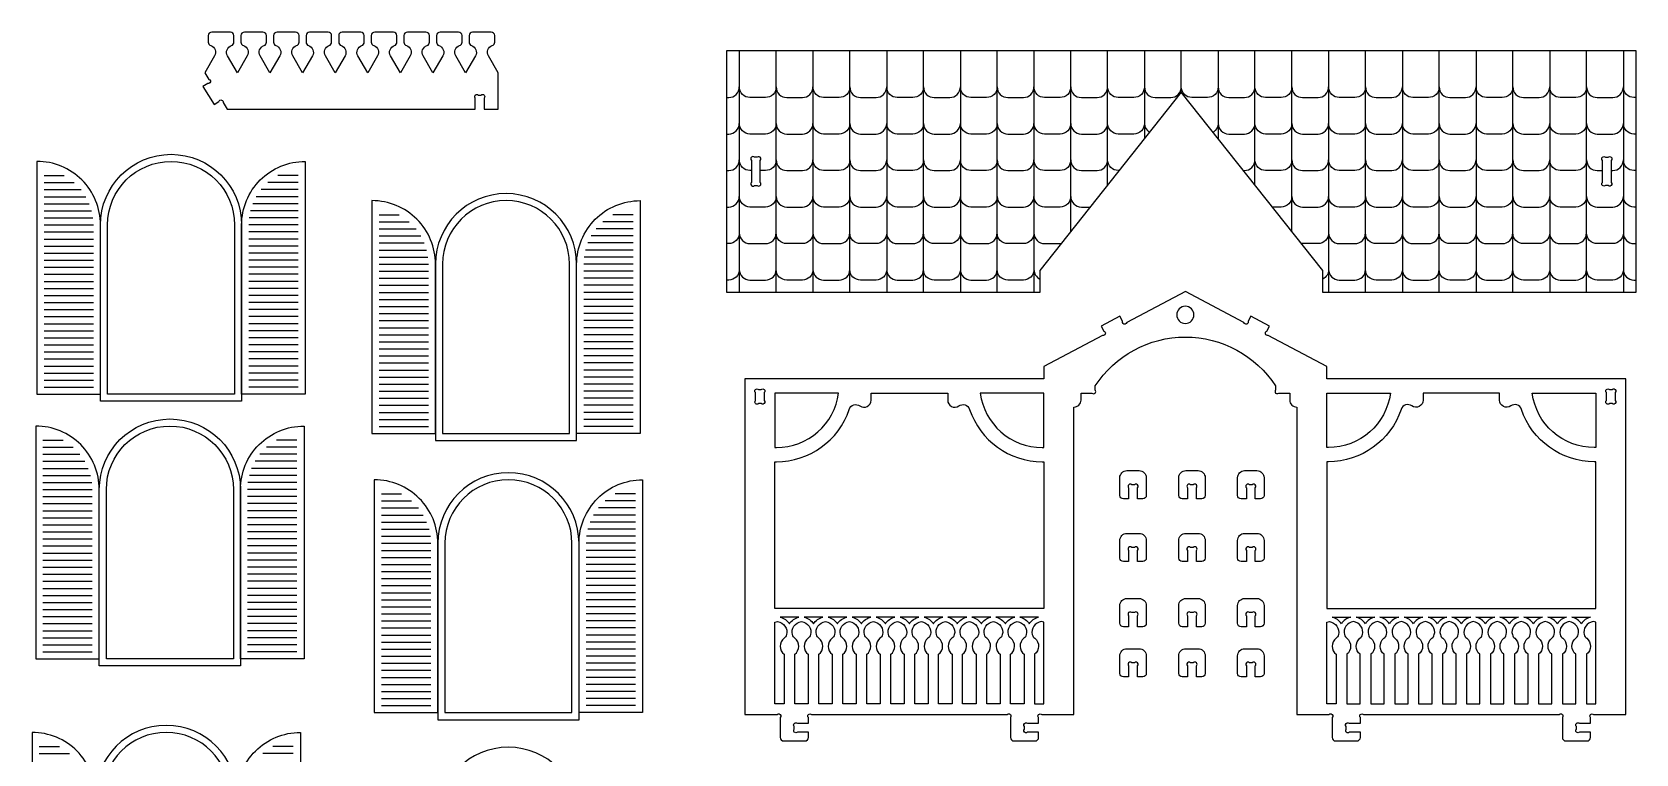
# Model space of a CAD drawing. Extents: x 2214 to 6765, y -423 to 2511.
# Drawn here: x 2214 to 4395, y 1526 to 2508 of the extents above; entities that cross this region are included whole.
import ezdxf

# ---------------------------------------------------------------- set-up
doc = ezdxf.new("R2010")
doc.units = 0
doc.header["$MEASUREMENT"] = 0
doc.layers.add('LAYER1', color=18, linetype='CONTINUOUS')

msp = doc.modelspace()

# ---------------------------------------------------------------- linework, layer by layer
at = {"layer": 'LAYER1'}
for points in [[(2448.8, 2452.8), (2454.2, 2444, -1), (2452.8, 2438.2), (2446.2, 2434.1), (2461.4, 2409.6), (2468, 2413.7, -1), (2473.8, 2412.3), (2479.2, 2403.5), (2816.6, 2403.5), (2816.6, 2418.4, -1), (2820.8, 2422.7), (2824.3, 2422.7, -1), (2828.6, 2418.4), (2828.6, 2403.5), (2847.8, 2403.5), (2847.8, 2452.8), (2834.4, 2476, -0.475677), (2839.7, 2489.9, 0.32375), (2843, 2494.5), (2843, 2503.5, 0.414214), (2838.2, 2508.3), (2813, 2508.3, 0.414214), (2808.2, 2503.5), (2808.2, 2494.5, 0.32375), (2811.5, 2489.9, -0.475677), (2816.8, 2476), (2803.4, 2452.8), (2790, 2476, -0.475677), (2795.3, 2489.9, 0.32375), (2798.6, 2494.5), (2798.6, 2503.5, 0.414214), (2793.8, 2508.3), (2768.7, 2508.3, 0.414214), (2763.9, 2503.5), (2763.9, 2494.5, 0.32375), (2767.2, 2489.9, -0.475677), (2772.5, 2476), (2759.1, 2452.8), (2745.7, 2476, -0.475677), (2751, 2489.9, 0.32375), (2754.3, 2494.5), (2754.3, 2503.5, 0.414214), (2749.5, 2508.3), (2724.4, 2508.3, 0.414214), (2719.6, 2503.5), (2719.6, 2494.5, 0.32375), (2722.9, 2489.9, -0.475677), (2728.2, 2476), (2714.8, 2452.8), (2701.3, 2476, -0.475677), (2706.7, 2489.9, 0.32375), (2710, 2494.5), (2710, 2503.5, 0.414214), (2705.2, 2508.3), (2680, 2508.3, 0.414214), (2675.2, 2503.5), (2675.2, 2494.5, 0.32375), (2678.5, 2489.9, -0.475677), (2683.8, 2476), (2670.4, 2452.8), (2657, 2476, -0.475677), (2662.3, 2489.9, 0.32375), (2665.6, 2494.5), (2665.6, 2503.5, 0.414214), (2660.8, 2508.3), (2635.7, 2508.3, 0.414214), (2630.9, 2503.5), (2630.9, 2494.5, 0.32375), (2634.2, 2489.9, -0.475677), (2639.5, 2476), (2626.1, 2452.8), (2612.7, 2476, -0.475677), (2618, 2489.9, 0.32375), (2621.3, 2494.5), (2621.3, 2503.5, 0.414214), (2616.5, 2508.3), (2591.3, 2508.3, 0.414214), (2586.5, 2503.5), (2586.5, 2494.5, 0.32375), (2589.8, 2489.9, -0.475677), (2595.2, 2476), (2581.7, 2452.8), (2568.3, 2476, -0.475677), (2573.6, 2489.9, 0.32375), (2576.9, 2494.5), (2576.9, 2503.5, 0.414214), (2572.1, 2508.3), (2547, 2508.3, 0.414214), (2542.2, 2503.5), (2542.2, 2494.5, 0.32375), (2545.5, 2489.9, -0.475677), (2550.8, 2476), (2537.4, 2452.8), (2524, 2476, -0.475677), (2529.3, 2489.9, 0.32375), (2532.6, 2494.5), (2532.6, 2503.5, 0.414214), (2527.8, 2508.3), (2502.7, 2508.3, 0.414214), (2497.9, 2503.5), (2497.9, 2494.5, 0.32375), (2501.2, 2489.9, -0.475677), (2506.5, 2476), (2493.1, 2452.8), (2479.7, 2476, -0.475677), (2485, 2489.9, 0.32375), (2488.3, 2494.5), (2488.3, 2503.5, 0.414214), (2483.5, 2508.3), (2458.3, 2508.3, 0.414214), (2453.5, 2503.5), (2453.5, 2494.5, 0.32375), (2456.8, 2489.9, -0.475677), (2462.1, 2476)], [(2498.9, 2246), (2498.9, 2006), (2306.9, 2006), (2306.9, 2246, -1)], [(3192.2, 2333.8), (3192.2, 2303.9, 1), (3196.4, 2299.6), (3199.9, 2299.6, 1), (3204.2, 2303.9), (3204.2, 2333.8, 1), (3199.9, 2338), (3196.4, 2338, 1)], [(4361.5, 2333.8), (4361.5, 2303.9, -1), (4357.2, 2299.6), (4353.7, 2299.6, -1), (4349.5, 2303.9), (4349.5, 2333.8, -1), (4353.7, 2338), (4357.2, 2338, -1)], [(2220.5, 2015.6), (2306.9, 2015.6), (2306.9, 2246, 0.414214), (2220.5, 2332.4)], [(2489.3, 2246), (2489.3, 2015.6), (2316.5, 2015.6), (2316.5, 2246, -1)], [(2585.3, 2015.6), (2498.9, 2015.6), (2498.9, 2246, -0.414214), (2585.3, 2332.4)], [(2676.1, 1962.2), (2762.5, 1962.2), (2762.5, 2192.6, 0.414214), (2676.1, 2279)], [(2762.5, 2192.6), (2762.5, 1952.6), (2954.5, 1952.6), (2954.5, 2192.6, 1)], [(2772.1, 2192.6), (2772.1, 1962.2), (2944.9, 1962.2), (2944.9, 2192.6, 1)], [(3040.9, 1962.2), (2954.5, 1962.2), (2954.5, 2192.6, -0.414214), (3040.9, 2279)], [(3630.8, 1821), (3630.8, 1998.1, 0.414214), (3640.4, 2007.7), (3640.4, 2017.3), (3655.3, 2017.3, 1), (3659.6, 2021.5), (3659.6, 2026.9, -0.542632), (3905.1, 2026.9), (3905.1, 2021.5, 1), (3909.3, 2017.3), (3924.3, 2017.3), (3924.3, 2007.7, 0.414214), (3933.9, 1998.1), (3933.9, 1821), (3933.9, 1580), (3977.6, 1580, -1), (3981.9, 1575.7), (3981.9, 1548.8, 0.414214), (3986.7, 1544), (4015.5, 1544, 0.414214), (4020.3, 1548.8), (4020.3, 1556), (4005.3, 1556, -1), (4001.1, 1560.2), (4001.1, 1563.7, -1), (4005.3, 1568), (4020.3, 1568), (4020.3, 1575.7, -1), (4024.5, 1580), (4290.7, 1580, -1), (4295, 1575.7), (4295, 1548.8, 0.414214), (4299.8, 1544), (4328.6, 1544, 0.414214), (4333.4, 1548.8), (4333.4, 1556), (4318.4, 1556, -1), (4314.2, 1560.2), (4314.2, 1563.7, -1), (4318.4, 1568), (4333.4, 1568), (4333.4, 1575.7, -1), (4337.6, 1580), (4381.4, 1580), (4381.4, 1821), (4381.4, 2036.5), (3974.7, 2036.5), (3974.7, 2053.6), (3895, 2095.7, -1), (3893.2, 2101.4), (3896.8, 2108.3), (3871.4, 2121.8), (3867.8, 2114.9, -1), (3862, 2113.1), (3782.3, 2155.3), (3702.6, 2113.1, -1), (3696.9, 2114.9), (3693.3, 2121.8), (3667.8, 2108.3), (3671.4, 2101.4, -1), (3669.7, 2095.7), (3590, 2053.6), (3590, 2036.5), (3183.3, 2036.5), (3183.3, 1821), (3183.3, 1580), (3227, 1580, -1), (3231.3, 1575.7), (3231.3, 1548.8, 0.414214), (3236.1, 1544), (3264.9, 1544, 0.414214), (3269.7, 1548.8), (3269.7, 1556), (3254.7, 1556, -1), (3250.5, 1560.2), (3250.5, 1563.7, -1), (3254.7, 1568), (3269.7, 1568), (3269.7, 1575.7, -1), (3273.9, 1580), (3540.1, 1580, -1), (3544.4, 1575.7), (3544.4, 1548.8, 0.414214), (3549.2, 1544), (3578, 1544, 0.414214), (3582.8, 1548.8), (3582.8, 1556), (3567.8, 1556, -1), (3563.6, 1560.2), (3563.6, 1563.7, -1), (3567.8, 1568), (3582.8, 1568), (3582.8, 1575.7, -1), (3587, 1580), (3630.8, 1580)], [(3782.3, 2135.3, 0.414214), (3770.6, 2123.6, 0.414214), (3782.3, 2111.9, 0.414214), (3794, 2123.6, 0.414214)], [(3209.7, 2017.8), (3209.7, 2007.1, -1), (3205.4, 2002.9), (3201.9, 2002.9, -1), (3197.7, 2007.1), (3197.7, 2017.8, -1), (3201.9, 2022.1), (3205.4, 2022.1, -1)], [(3226.2, 1943.1, 0.376684), (3310.7, 2017.3), (3224.1, 2017.3), (3224.1, 1943.1)], [(3224.1, 1821), (3224.1, 1923.9), (3226.2, 1923.9, 0.322075), (3325.2, 1995, -0.501769), (3339.8, 1999.8, 0.607857), (3355, 2007.6), (3355, 2017.3), (3459.1, 2017.3), (3459.1, 2007.6, 0.607857), (3474.2, 1999.8, -0.501769), (3488.8, 1995, 0.322075), (3587.8, 1923.9), (3590, 1923.9), (3590, 1821), (3590, 1724), (3224.1, 1724)], [(3590, 1943.1), (3590, 2017.3), (3503.3, 2017.3, 0.376684), (3587.8, 1943.1)], [(3974.7, 1943.1), (3974.7, 2017.3), (4061.3, 2017.3, -0.376684), (3976.8, 1943.1)], [(3974.7, 1821), (3974.7, 1724), (4340.6, 1724), (4340.6, 1821), (4340.6, 1923.9), (4338.4, 1923.9, -0.322075), (4239.4, 1995, 0.501769), (4224.8, 1999.8, -0.607857), (4209.7, 2007.6), (4209.7, 2017.3), (4105.6, 2017.3), (4105.6, 2007.6, -0.607857), (4090.4, 1999.8, 0.501769), (4075.8, 1995, -0.322075), (3976.8, 1923.9), (3974.7, 1923.9)], [(4338.4, 1943.1, -0.376684), (4253.9, 2017.3), (4340.6, 2017.3), (4340.6, 1943.1)], [(4367, 2017.8), (4367, 2007.1, -1), (4362.7, 2002.9), (4359.2, 2002.9, -1), (4355, 2007.1), (4355, 2017.8, -1), (4359.2, 2022.1), (4362.7, 2022.1, -1)], [(2218.9, 1655.6), (2305.3, 1655.6), (2305.3, 1886, 0.414214), (2218.9, 1972.4)], [(2497.3, 1886), (2497.3, 1646), (2305.3, 1646), (2305.3, 1886, -1)], [(2487.7, 1886), (2487.7, 1655.6), (2314.9, 1655.6), (2314.9, 1886, -1)], [(2583.7, 1655.6), (2497.3, 1655.6), (2497.3, 1886, -0.414214), (2583.7, 1972.4)], [(2679.3, 1582.5), (2765.7, 1582.5), (2765.7, 1812.9, 0.414214), (2679.3, 1899.3)], [(2765.7, 1812.9), (2765.7, 1572.9), (2957.7, 1572.9), (2957.7, 1812.9, 1)], [(2775.3, 1812.9), (2775.3, 1582.5), (2948.1, 1582.5), (2948.1, 1812.9, 1)], [(3044.1, 1582.5), (2957.7, 1582.5), (2957.7, 1812.9, -0.414214), (3044.1, 1899.3)], [(3693.2, 1878.1), (3693.2, 1902.1, -0.414214), (3702.8, 1911.7), (3719.6, 1911.7, -0.414214), (3729.2, 1902.1), (3729.2, 1878.1, -0.414214), (3724.4, 1873.3), (3717.2, 1873.3), (3717.2, 1888.3, 1), (3713, 1892.5), (3709.5, 1892.5, 1), (3705.2, 1888.3), (3705.2, 1873.3), (3698, 1873.3, -0.414214)], [(3773.3, 1878.1), (3773.3, 1902.1, -0.414214), (3782.9, 1911.7), (3799.7, 1911.7, -0.414214), (3809.3, 1902.1), (3809.3, 1878.1, -0.414214), (3804.5, 1873.3), (3797.3, 1873.3), (3797.3, 1888.3, 1), (3793, 1892.5), (3789.5, 1892.5, 1), (3785.3, 1888.3), (3785.3, 1873.3), (3778.1, 1873.3, -0.414214)], [(3853.3, 1878.1), (3853.3, 1902.1, -0.414214), (3862.9, 1911.7), (3879.7, 1911.7, -0.414214), (3889.3, 1902.1), (3889.3, 1878.1, -0.414214), (3884.5, 1873.3), (3877.3, 1873.3), (3877.3, 1888.3, 1), (3873, 1892.5), (3869.5, 1892.5, 1), (3865.3, 1888.3), (3865.3, 1873.3), (3858.1, 1873.3, -0.414214)], [(3693.2, 1792.8), (3693.2, 1816.8, -0.414214), (3702.8, 1826.4), (3719.6, 1826.4, -0.414214), (3729.2, 1816.8), (3729.2, 1792.8, -0.414214), (3724.4, 1788), (3717.2, 1788), (3717.2, 1802.9, 1), (3713, 1807.2), (3709.5, 1807.2, 1), (3705.2, 1802.9), (3705.2, 1788), (3698, 1788, -0.414214)], [(3773.3, 1792.8), (3773.3, 1816.8, -0.414214), (3782.9, 1826.4), (3799.7, 1826.4, -0.414214), (3809.3, 1816.8), (3809.3, 1792.8, -0.414214), (3804.5, 1788), (3797.3, 1788), (3797.3, 1802.9, 1), (3793, 1807.2), (3789.5, 1807.2, 1), (3785.3, 1802.9), (3785.3, 1788), (3778.1, 1788, -0.414214)], [(3853.3, 1792.8), (3853.3, 1816.8, -0.414214), (3862.9, 1826.4), (3879.7, 1826.4, -0.414214), (3889.3, 1816.8), (3889.3, 1792.8, -0.414214), (3884.5, 1788), (3877.3, 1788), (3877.3, 1802.9, 1), (3873, 1807.2), (3869.5, 1807.2, 1), (3865.3, 1802.9), (3865.3, 1788), (3858.1, 1788, -0.414214)], [(3693.2, 1704.2), (3693.2, 1728.2, -0.414214), (3702.8, 1737.8), (3719.6, 1737.8, -0.414214), (3729.2, 1728.2), (3729.2, 1704.2, -0.414214), (3724.4, 1699.4), (3717.2, 1699.4), (3717.2, 1714.3, 1), (3713, 1718.6), (3709.5, 1718.6, 1), (3705.2, 1714.3), (3705.2, 1699.4), (3698, 1699.4, -0.414214)], [(3773.3, 1704.2), (3773.3, 1728.2, -0.414214), (3782.9, 1737.8), (3799.7, 1737.8, -0.414214), (3809.3, 1728.2), (3809.3, 1704.2, -0.414214), (3804.5, 1699.4), (3797.3, 1699.4), (3797.3, 1714.3, 1), (3793, 1718.6), (3789.5, 1718.6, 1), (3785.3, 1714.3), (3785.3, 1699.4), (3778.1, 1699.4, -0.414214)], [(3853.3, 1704.2), (3853.3, 1728.2, -0.414214), (3862.9, 1737.8), (3879.7, 1737.8, -0.414214), (3889.3, 1728.2), (3889.3, 1704.2, -0.414214), (3884.5, 1699.4), (3877.3, 1699.4), (3877.3, 1714.3, 1), (3873, 1718.6), (3869.5, 1718.6, 1), (3865.3, 1714.3), (3865.3, 1699.4), (3858.1, 1699.4, -0.414214)], [(3224.1, 1705.5, -0.065439), (3227.6, 1706.3, -0.466916), (3239.8, 1688.6, -0.158726), (3236.6, 1683.6, 0.487801), (3236.7, 1661.9), (3236.7, 1594.4), (3224.1, 1594.4)], [(3256.7, 1712.5), (3231.2, 1712.5, -0.196954), (3243.9, 1703.3, -0.196954)], [(3248.1, 1688.6, -0.466916), (3260.3, 1706.3, -0.466916), (3272.5, 1688.6, -0.158726), (3269.2, 1683.6, 0.487801), (3269.4, 1661.9), (3269.4, 1594.4), (3251.1, 1594.4), (3251.1, 1661.9, 0.487801), (3251.3, 1683.6, -0.158726)], [(3289.3, 1712.5), (3263.8, 1712.5, -0.196954), (3276.6, 1703.3, -0.196954)], [(3280.7, 1688.6, -0.466916), (3292.9, 1706.3, -0.466916), (3305.1, 1688.6, -0.158726), (3301.8, 1683.6, 0.487801), (3302, 1661.9), (3302, 1594.4), (3283.8, 1594.4), (3283.8, 1661.9, 0.487801), (3283.9, 1683.6, -0.158726)], [(3309.2, 1703.3, -0.196954), (3321.9, 1712.5), (3296.4, 1712.5, -0.196954)], [(3313.3, 1688.6, -0.466916), (3325.5, 1706.3, -0.466916), (3337.7, 1688.6, -0.158726), (3334.4, 1683.6, 0.487801), (3334.6, 1661.9), (3334.6, 1594.4), (3316.4, 1594.4), (3316.4, 1661.9, 0.487801), (3316.6, 1683.6, -0.158726)], [(3354.5, 1712.5), (3329.1, 1712.5, -0.196954), (3341.8, 1703.3, -0.196954)], [(3345.9, 1688.6, -0.466916), (3358.1, 1706.3, -0.466916), (3370.3, 1688.6, -0.158726), (3367, 1683.6, 0.487801), (3367.2, 1661.9), (3367.2, 1594.4), (3349, 1594.4), (3349, 1661.9, 0.487801), (3349.2, 1683.6, -0.158726)], [(3387.1, 1712.5), (3361.7, 1712.5, -0.196954), (3374.4, 1703.3, -0.196954)], [(3378.5, 1688.6, -0.466916), (3390.7, 1706.3, -0.466916), (3402.9, 1688.6, -0.158726), (3399.6, 1683.6, 0.487801), (3399.8, 1661.9), (3399.8, 1594.4), (3381.6, 1594.4), (3381.6, 1661.9, 0.487801), (3381.8, 1683.6, -0.158726)], [(3419.8, 1712.5), (3394.3, 1712.5, -0.196954), (3407, 1703.3, -0.196954)], [(3411.1, 1688.6, -0.466916), (3423.3, 1706.3, -0.466916), (3435.5, 1688.6, -0.158726), (3432.2, 1683.6, 0.487801), (3432.4, 1661.9), (3432.4, 1594.4), (3414.2, 1594.4), (3414.2, 1661.9, 0.487801), (3414.4, 1683.6, -0.158726)], [(3439.6, 1703.3, -0.196954), (3452.4, 1712.5), (3426.9, 1712.5, -0.196954)], [(3443.7, 1688.6, -0.466916), (3455.9, 1706.3, -0.466916), (3468.1, 1688.6, -0.158726), (3464.9, 1683.6, 0.487801), (3465, 1661.9), (3465, 1594.4), (3446.8, 1594.4), (3446.8, 1661.9, 0.487801), (3447, 1683.6, -0.158726)], [(3485, 1712.5), (3459.5, 1712.5, -0.196954), (3472.2, 1703.3, -0.196954)], [(3476.4, 1688.6, -0.466916), (3488.6, 1706.3, -0.466916), (3500.8, 1688.6, -0.158726), (3497.5, 1683.6, 0.487801), (3497.7, 1661.9), (3497.7, 1594.4), (3479.4, 1594.4), (3479.4, 1661.9, 0.487801), (3479.6, 1683.6, -0.158726)], [(3504.9, 1703.3, -0.196954), (3517.6, 1712.5), (3492.1, 1712.5, -0.196954)], [(3509, 1688.6, -0.466916), (3521.2, 1706.3, -0.466916), (3533.4, 1688.6, -0.158726), (3530.1, 1683.6, 0.487801), (3530.3, 1661.9), (3530.3, 1594.4), (3512.1, 1594.4), (3512.1, 1661.9, 0.487801), (3512.2, 1683.6, -0.158726)], [(3550.2, 1712.5), (3524.7, 1712.5, -0.196954), (3537.5, 1703.3, -0.196954)], [(3541.6, 1688.6, -0.466916), (3553.8, 1706.3, -0.466916), (3566, 1688.6, -0.158726), (3562.7, 1683.6, 0.487801), (3562.9, 1661.9), (3562.9, 1594.4), (3544.7, 1594.4), (3544.7, 1661.9, 0.487801), (3544.9, 1683.6, -0.158726)], [(3582.8, 1712.5), (3557.4, 1712.5, -0.196954), (3570.1, 1703.3, -0.196954)], [(3590, 1705.5, 0.065439), (3586.4, 1706.3, 0.466916), (3574.2, 1688.6, 0.158726), (3577.5, 1683.6, -0.487801), (3577.3, 1661.9), (3577.3, 1594.4), (3590, 1594.4)], [(3974.7, 1705.5, -0.065439), (3978.2, 1706.3, -0.466916), (3990.4, 1688.6, -0.158726), (3987.2, 1683.6, 0.487801), (3987.3, 1661.9), (3987.3, 1594.4), (3974.7, 1594.4)], [(3981.8, 1712.5), (4007.3, 1712.5, 0.196954), (3994.5, 1703.3, 0.196954)], [(4023.1, 1688.6, 0.466916), (4010.9, 1706.3, 0.466916), (3998.7, 1688.6, 0.158726), (4001.9, 1683.6, -0.487801), (4001.7, 1661.9), (4001.7, 1594.4), (4020, 1594.4), (4020, 1661.9, -0.487801), (4019.8, 1683.6, 0.158726)], [(4014.4, 1712.5), (4039.9, 1712.5, 0.196954), (4027.2, 1703.3, 0.196954)], [(4055.7, 1688.6, 0.466916), (4043.5, 1706.3, 0.466916), (4031.3, 1688.6, 0.158726), (4034.5, 1683.6, -0.487801), (4034.4, 1661.9), (4034.4, 1594.4), (4052.6, 1594.4), (4052.6, 1661.9, -0.487801), (4052.4, 1683.6, 0.158726)], [(4059.8, 1703.3, 0.196954), (4047, 1712.5), (4072.5, 1712.5, 0.196954)], [(4088.3, 1688.6, 0.466916), (4076.1, 1706.3, 0.466916), (4063.9, 1688.6, 0.158726), (4067.2, 1683.6, -0.487801), (4067, 1661.9), (4067, 1594.4), (4085.2, 1594.4), (4085.2, 1661.9, -0.487801), (4085, 1683.6, 0.158726)], [(4079.7, 1712.5), (4105.1, 1712.5, 0.196954), (4092.4, 1703.3, 0.196954)], [(4120.9, 1688.6, 0.466916), (4108.7, 1706.3, 0.466916), (4096.5, 1688.6, 0.158726), (4099.8, 1683.6, -0.487801), (4099.6, 1661.9), (4099.6, 1594.4), (4117.8, 1594.4), (4117.8, 1661.9, -0.487801), (4117.6, 1683.6, 0.158726)], [(4125, 1703.3, 0.196954), (4112.3, 1712.5), (4137.7, 1712.5, 0.196954)], [(4153.5, 1688.6, 0.466916), (4141.3, 1706.3, 0.466916), (4129.1, 1688.6, 0.158726), (4132.4, 1683.6, -0.487801), (4132.2, 1661.9), (4132.2, 1594.4), (4150.4, 1594.4), (4150.4, 1661.9, -0.487801), (4150.2, 1683.6, 0.158726)], [(4144.9, 1712.5), (4170.4, 1712.5, 0.196954), (4157.6, 1703.3, 0.196954)], [(4186.1, 1688.6, 0.466916), (4173.9, 1706.3, 0.466916), (4161.7, 1688.6, 0.158726), (4165, 1683.6, -0.487801), (4164.8, 1661.9), (4164.8, 1594.4), (4183, 1594.4), (4183, 1661.9, -0.487801), (4182.8, 1683.6, 0.158726)], [(4177.5, 1712.5), (4203, 1712.5, 0.196954), (4190.2, 1703.3, 0.196954)], [(4218.7, 1688.6, 0.466916), (4206.5, 1706.3, 0.466916), (4194.3, 1688.6, 0.158726), (4197.6, 1683.6, -0.487801), (4197.4, 1661.9), (4197.4, 1594.4), (4215.6, 1594.4), (4215.6, 1661.9, -0.487801), (4215.5, 1683.6, 0.158726)], [(4210.1, 1712.5), (4235.6, 1712.5, 0.196954), (4222.8, 1703.3, 0.196954)], [(4251.4, 1688.6, 0.466916), (4239.2, 1706.3, 0.466916), (4227, 1688.6, 0.158726), (4230.2, 1683.6, -0.487801), (4230, 1661.9), (4230, 1594.4), (4248.3, 1594.4), (4248.3, 1661.9, -0.487801), (4248.1, 1683.6, 0.158726)], [(4255.5, 1703.3, 0.196954), (4242.7, 1712.5), (4268.2, 1712.5, 0.196954)], [(4284, 1688.6, 0.466916), (4271.8, 1706.3, 0.466916), (4259.6, 1688.6, 0.158726), (4262.8, 1683.6, -0.487801), (4262.7, 1661.9), (4262.7, 1594.4), (4280.9, 1594.4), (4280.9, 1661.9, -0.487801), (4280.7, 1683.6, 0.158726)], [(4275.3, 1712.5), (4300.8, 1712.5, 0.196954), (4288.1, 1703.3, 0.196954)], [(4316.6, 1688.6, 0.466916), (4304.4, 1706.3, 0.466916), (4292.2, 1688.6, 0.158726), (4295.5, 1683.6, -0.487801), (4295.3, 1661.9), (4295.3, 1594.4), (4313.5, 1594.4), (4313.5, 1661.9, -0.487801), (4313.3, 1683.6, 0.158726)], [(4308, 1712.5), (4333.4, 1712.5, 0.196954), (4320.7, 1703.3, 0.196954)], [(4340.6, 1705.5, 0.065439), (4337, 1706.3, 0.466916), (4324.8, 1688.6, 0.158726), (4328.1, 1683.6, -0.487801), (4327.9, 1661.9), (4327.9, 1594.4), (4340.6, 1594.4)], [(3693.2, 1635.9), (3693.2, 1659.9, -0.414214), (3702.8, 1669.5), (3719.6, 1669.5, -0.414214), (3729.2, 1659.9), (3729.2, 1635.9, -0.414214), (3724.4, 1631.1), (3717.2, 1631.1), (3717.2, 1646, 1), (3713, 1650.3), (3709.5, 1650.3, 1), (3705.2, 1646), (3705.2, 1631.1), (3698, 1631.1, -0.414214)], [(3773.3, 1635.9), (3773.3, 1659.9, -0.414214), (3782.9, 1669.5), (3799.7, 1669.5, -0.414214), (3809.3, 1659.9), (3809.3, 1635.9, -0.414214), (3804.5, 1631.1), (3797.3, 1631.1), (3797.3, 1646, 1), (3793, 1650.3), (3789.5, 1650.3, 1), (3785.3, 1646), (3785.3, 1631.1), (3778.1, 1631.1, -0.414214)], [(3853.3, 1635.9), (3853.3, 1659.9, -0.414214), (3862.9, 1669.5), (3879.7, 1669.5, -0.414214), (3889.3, 1659.9), (3889.3, 1635.9, -0.414214), (3884.5, 1631.1), (3877.3, 1631.1), (3877.3, 1646, 1), (3873, 1650.3), (3869.5, 1650.3, 1), (3865.3, 1646), (3865.3, 1631.1), (3858.1, 1631.1, -0.414214)], [(2213.9, 1238.8), (2300.3, 1238.8), (2300.3, 1469.2, 0.414214), (2213.9, 1555.6)], [(2300.3, 1469.2), (2300.3, 1229.2), (2492.3, 1229.2), (2492.3, 1469.2, 1)], [(2309.9, 1469.2), (2309.9, 1238.8), (2482.7, 1238.8), (2482.7, 1469.2, 1)], [(2578.7, 1238.8), (2492.3, 1238.8), (2492.3, 1469.2, -0.414214), (2578.7, 1555.6)], [(2765.5, 1439.4), (2765.5, 1199.4), (2957.5, 1199.4), (2957.5, 1439.4, 1)]]:
    msp.add_lwpolyline(points, format="xyb", close=True, dxfattribs=at)
msp.add_lwpolyline([(3584.5, 2184.1), (3584.5, 2154.2), (3158.6, 2154.2), (3158.6, 2483.4), (4395.1, 2483.4), (4395.1, 2154.2), (3969.2, 2154.2), (3969.2, 2184.1), (3776.8, 2426.5)], close=True, dxfattribs=at)
for points in [[(3175.7, 2483.4), (3175.7, 2154.2)], [(3225.8, 2154.2), (3225.8, 2483.4)], [(3275.9, 2483.4), (3275.9, 2154.2)], [(3326, 2154.2), (3326, 2483.4)], [(3376.1, 2483.4), (3376.1, 2154.2)], [(3426.2, 2154.2), (3426.2, 2483.4)], [(3476.3, 2483.4), (3476.3, 2154.2)], [(3526.4, 2154.2), (3526.4, 2483.4)], [(3576.4, 2483.4), (3576.4, 2154.2)], [(3626.5, 2237.1), (3626.5, 2483.4)], [(3676.6, 2300.2), (3676.6, 2483.4)], [(3726.7, 2483.4), (3726.7, 2363.4)], [(3776.8, 2426.5), (3776.8, 2483.4)], [(3826.9, 2483.4), (3826.9, 2363.4)], [(3877, 2300.2), (3877, 2483.4)], [(3927.1, 2237.1), (3927.1, 2483.4)], [(3977.2, 2483.4), (3977.2, 2154.2)], [(4027.3, 2154.2), (4027.3, 2483.4)], [(4077.4, 2483.4), (4077.4, 2154.2)], [(4127.5, 2154.2), (4127.5, 2483.4)], [(4177.6, 2483.4), (4177.6, 2154.2)], [(4227.7, 2154.2), (4227.7, 2483.4)], [(4277.8, 2483.4), (4277.8, 2154.2)], [(4327.9, 2154.2), (4327.9, 2483.4)], [(4378, 2483.4), (4378, 2154.2)], [(2230.1, 2313.2), (2257.7, 2313.2)], [(2575.7, 2313.2), (2548.1, 2313.2)], [(2230.1, 2303.6), (2271.3, 2303.6)], [(2230.1, 2294), (2280.5, 2294)], [(2575.7, 2294), (2525.4, 2294)], [(2575.7, 2303.6), (2534.5, 2303.6)], [(2230.1, 2284.4), (2287, 2284.4)], [(2230.1, 2274.8), (2291.7, 2274.8)], [(2575.7, 2274.8), (2514.1, 2274.8)], [(2575.7, 2284.4), (2518.8, 2284.4)], [(2230.1, 2265.2), (2294.9, 2265.2)], [(2230.1, 2255.6), (2296.7, 2255.6)], [(2575.7, 2255.6), (2509.1, 2255.6)], [(2575.7, 2265.2), (2511, 2265.2)], [(2685.7, 2259.8), (2713.3, 2259.8)], [(2685.7, 2250.2), (2726.9, 2250.2)], [(3031.3, 2250.2), (2990.1, 2250.2)], [(3031.3, 2259.8), (3003.7, 2259.8)], [(2230.1, 2246), (2297.3, 2246)], [(2230.1, 2236.4), (2297.3, 2236.4)], [(2230.1, 2226.8), (2297.3, 2226.8)], [(2575.7, 2246), (2508.5, 2246)], [(2575.7, 2236.4), (2508.5, 2236.4)], [(2575.7, 2226.8), (2508.5, 2226.8)], [(2685.7, 2240.6), (2736.1, 2240.6)], [(2685.7, 2231), (2742.6, 2231)], [(3031.3, 2231), (2974.4, 2231)], [(3031.3, 2240.6), (2981, 2240.6)], [(2230.1, 2217.2), (2297.3, 2217.2)], [(2230.1, 2207.6), (2297.3, 2207.6)], [(2575.7, 2217.2), (2508.5, 2217.2)], [(2575.7, 2207.6), (2508.5, 2207.6)], [(2685.7, 2221.4), (2747.3, 2221.4)], [(2685.7, 2211.8), (2750.5, 2211.8)], [(3031.3, 2211.8), (2966.6, 2211.8)], [(3031.3, 2221.4), (2969.7, 2221.4)], [(2230.1, 2198), (2297.3, 2198)], [(2230.1, 2188.4), (2297.3, 2188.4)], [(2575.7, 2198), (2508.5, 2198)], [(2575.7, 2188.4), (2508.5, 2188.4)], [(2685.7, 2202.2), (2752.3, 2202.2)], [(2685.7, 2192.6), (2752.9, 2192.6)], [(2685.7, 2183), (2752.9, 2183)], [(3031.3, 2192.6), (2964.1, 2192.6)], [(3031.3, 2183), (2964.1, 2183)], [(3031.3, 2202.2), (2964.7, 2202.2)], [(2230.1, 2178.8), (2297.3, 2178.8)], [(2230.1, 2169.2), (2297.3, 2169.2)], [(2230.1, 2159.6), (2297.3, 2159.6)], [(2575.7, 2178.8), (2508.5, 2178.8)], [(2575.7, 2169.2), (2508.5, 2169.2)], [(2575.7, 2159.6), (2508.5, 2159.6)], [(2685.7, 2173.4), (2752.9, 2173.4)], [(2685.7, 2163.8), (2752.9, 2163.8)], [(3031.3, 2173.4), (2964.1, 2173.4)], [(3031.3, 2163.8), (2964.1, 2163.8)], [(2230.1, 2150), (2297.3, 2150)], [(2230.1, 2140.4), (2297.3, 2140.4)], [(2575.7, 2150), (2508.5, 2150)], [(2575.7, 2140.4), (2508.5, 2140.4)], [(2685.7, 2154.2), (2752.9, 2154.2)], [(2685.7, 2144.6), (2752.9, 2144.6)], [(3031.3, 2154.2), (2964.1, 2154.2)], [(3031.3, 2144.6), (2964.1, 2144.6)], [(2230.1, 2130.8), (2297.3, 2130.8)], [(2230.1, 2121.2), (2297.3, 2121.2)], [(2575.7, 2130.8), (2508.5, 2130.8)], [(2575.7, 2121.2), (2508.5, 2121.2)], [(2685.7, 2135), (2752.9, 2135)], [(2685.7, 2125.4), (2752.9, 2125.4)], [(2685.7, 2115.8), (2752.9, 2115.8)], [(3031.3, 2135), (2964.1, 2135)], [(3031.3, 2125.4), (2964.1, 2125.4)], [(3031.3, 2115.8), (2964.1, 2115.8)], [(2230.1, 2111.6), (2297.3, 2111.6)], [(2230.1, 2102), (2297.3, 2102)], [(2575.7, 2111.6), (2508.5, 2111.6)], [(2575.7, 2102), (2508.5, 2102)], [(2685.7, 2106.2), (2752.9, 2106.2)], [(2685.7, 2096.6), (2752.9, 2096.6)], [(3031.3, 2106.2), (2964.1, 2106.2)], [(3031.3, 2096.6), (2964.1, 2096.6)], [(2230.1, 2092.4), (2297.3, 2092.4)], [(2230.1, 2082.8), (2297.3, 2082.8)], [(2230.1, 2073.2), (2297.3, 2073.2)], [(2575.7, 2092.4), (2508.5, 2092.4)], [(2575.7, 2082.8), (2508.5, 2082.8)], [(2575.7, 2073.2), (2508.5, 2073.2)], [(2685.7, 2087), (2752.9, 2087)], [(2685.7, 2077.4), (2752.9, 2077.4)], [(3031.3, 2087), (2964.1, 2087)], [(3031.3, 2077.4), (2964.1, 2077.4)], [(2230.1, 2063.6), (2297.3, 2063.6)], [(2230.1, 2054), (2297.3, 2054)], [(2575.7, 2063.6), (2508.5, 2063.6)], [(2575.7, 2054), (2508.5, 2054)], [(2685.7, 2067.8), (2752.9, 2067.8)], [(2685.7, 2058.2), (2752.9, 2058.2)], [(3031.3, 2067.8), (2964.1, 2067.8)], [(3031.3, 2058.2), (2964.1, 2058.2)], [(2230.1, 2044.4), (2297.3, 2044.4)], [(2230.1, 2034.8), (2297.3, 2034.8)], [(2575.7, 2044.4), (2508.5, 2044.4)], [(2575.7, 2034.8), (2508.5, 2034.8)], [(2685.7, 2048.6), (2752.9, 2048.6)], [(2685.7, 2039), (2752.9, 2039)], [(2685.7, 2029.4), (2752.9, 2029.4)], [(3031.3, 2048.6), (2964.1, 2048.6)], [(3031.3, 2039), (2964.1, 2039)], [(3031.3, 2029.4), (2964.1, 2029.4)], [(2230.1, 2025.2), (2297.3, 2025.2)], [(2575.7, 2025.2), (2508.5, 2025.2)], [(2685.7, 2019.8), (2752.9, 2019.8)], [(2685.7, 2010.2), (2752.9, 2010.2)], [(3031.3, 2019.8), (2964.1, 2019.8)], [(3031.3, 2010.2), (2964.1, 2010.2)], [(2685.7, 2000.6), (2752.9, 2000.6)], [(2685.7, 1991), (2752.9, 1991)], [(3031.3, 2000.6), (2964.1, 2000.6)], [(3031.3, 1991), (2964.1, 1991)], [(2685.7, 1981.4), (2752.9, 1981.4)], [(2685.7, 1971.8), (2752.9, 1971.8)], [(3031.3, 1981.4), (2964.1, 1981.4)], [(3031.3, 1971.8), (2964.1, 1971.8)], [(2228.5, 1953.2), (2256.1, 1953.2)], [(2228.5, 1943.6), (2269.7, 1943.6)], [(2574.1, 1943.6), (2532.9, 1943.6)], [(2574.1, 1953.2), (2546.5, 1953.2)], [(2228.5, 1934), (2278.9, 1934)], [(2228.5, 1924.4), (2285.4, 1924.4)], [(2574.1, 1924.4), (2517.2, 1924.4)], [(2574.1, 1934), (2523.8, 1934)], [(2228.5, 1914.8), (2290.1, 1914.8)], [(2228.5, 1905.2), (2293.3, 1905.2)], [(2574.1, 1905.2), (2509.4, 1905.2)], [(2574.1, 1914.8), (2512.5, 1914.8)], [(2228.5, 1895.6), (2295.1, 1895.6)], [(2228.5, 1886), (2295.7, 1886)], [(2228.5, 1876.4), (2295.7, 1876.4)], [(2574.1, 1886), (2506.9, 1886)], [(2574.1, 1876.4), (2506.9, 1876.4)], [(2574.1, 1895.6), (2507.5, 1895.6)], [(2688.9, 1880.1), (2716.5, 1880.1)], [(3034.5, 1880.1), (3007, 1880.1)], [(2228.5, 1866.8), (2295.7, 1866.8)], [(2228.5, 1857.2), (2295.7, 1857.2)], [(2574.1, 1866.8), (2506.9, 1866.8)], [(2574.1, 1857.2), (2506.9, 1857.2)], [(2688.9, 1870.5), (2730.1, 1870.5)], [(2688.9, 1860.9), (2739.3, 1860.9)], [(3034.5, 1860.9), (2984.2, 1860.9)], [(3034.5, 1870.5), (2993.3, 1870.5)], [(2228.5, 1847.6), (2295.7, 1847.6)], [(2228.5, 1838), (2295.7, 1838)], [(2574.1, 1847.6), (2506.9, 1847.6)], [(2574.1, 1838), (2506.9, 1838)], [(2688.9, 1851.3), (2745.8, 1851.3)], [(2688.9, 1841.7), (2750.5, 1841.7)], [(3034.5, 1841.7), (2972.9, 1841.7)], [(3034.5, 1851.3), (2977.6, 1851.3)], [(2228.5, 1828.4), (2295.7, 1828.4)], [(2228.5, 1818.8), (2295.7, 1818.8)], [(2574.1, 1828.4), (2506.9, 1828.4)], [(2574.1, 1818.8), (2506.9, 1818.8)], [(2688.9, 1832.1), (2753.7, 1832.1)], [(2688.9, 1822.5), (2755.5, 1822.5)], [(2688.9, 1812.9), (2756.1, 1812.9)], [(3034.5, 1812.9), (2967.3, 1812.9)], [(3034.5, 1822.5), (2967.9, 1822.5)], [(3034.5, 1832.1), (2969.8, 1832.1)], [(2228.5, 1809.2), (2295.7, 1809.2)], [(2228.5, 1799.6), (2295.7, 1799.6)], [(2228.5, 1790), (2295.7, 1790)], [(2574.1, 1809.2), (2506.9, 1809.2)], [(2574.1, 1799.6), (2506.9, 1799.6)], [(2574.1, 1790), (2506.9, 1790)], [(2688.9, 1803.3), (2756.1, 1803.3)], [(2688.9, 1793.7), (2756.1, 1793.7)], [(3034.5, 1803.3), (2967.3, 1803.3)], [(3034.5, 1793.7), (2967.3, 1793.7)], [(2228.5, 1780.4), (2295.7, 1780.4)], [(2228.5, 1770.8), (2295.7, 1770.8)], [(2574.1, 1780.4), (2506.9, 1780.4)], [(2574.1, 1770.8), (2506.9, 1770.8)], [(2688.9, 1784.1), (2756.1, 1784.1)], [(2688.9, 1774.5), (2756.1, 1774.5)], [(3034.5, 1784.1), (2967.3, 1784.1)], [(3034.5, 1774.5), (2967.3, 1774.5)], [(2228.5, 1761.2), (2295.7, 1761.2)], [(2228.5, 1751.6), (2295.7, 1751.6)], [(2574.1, 1761.2), (2506.9, 1761.2)], [(2574.1, 1751.6), (2506.9, 1751.6)], [(2688.9, 1764.9), (2756.1, 1764.9)], [(2688.9, 1755.3), (2756.1, 1755.3)], [(2688.9, 1745.7), (2756.1, 1745.7)], [(3034.5, 1764.9), (2967.3, 1764.9)], [(3034.5, 1755.3), (2967.3, 1755.3)], [(3034.5, 1745.7), (2967.3, 1745.7)], [(2228.5, 1742), (2295.7, 1742)], [(2228.5, 1732.4), (2295.7, 1732.4)], [(2574.1, 1742), (2506.9, 1742)], [(2574.1, 1732.4), (2506.9, 1732.4)], [(2688.9, 1736.1), (2756.1, 1736.1)], [(2688.9, 1726.5), (2756.1, 1726.5)], [(3034.5, 1736.1), (2967.3, 1736.1)], [(3034.5, 1726.5), (2967.3, 1726.5)], [(2228.5, 1722.8), (2295.7, 1722.8)], [(2228.5, 1713.2), (2295.7, 1713.2)], [(2228.5, 1703.6), (2295.7, 1703.6)], [(2574.1, 1722.8), (2506.9, 1722.8)], [(2574.1, 1713.2), (2506.9, 1713.2)], [(2574.1, 1703.6), (2506.9, 1703.6)], [(2688.9, 1716.9), (2756.1, 1716.9)], [(2688.9, 1707.3), (2756.1, 1707.3)], [(3034.5, 1716.9), (2967.3, 1716.9)], [(3034.5, 1707.3), (2967.3, 1707.3)], [(2228.5, 1694), (2295.7, 1694)], [(2228.5, 1684.4), (2295.7, 1684.4)], [(2574.1, 1694), (2506.9, 1694)], [(2574.1, 1684.4), (2506.9, 1684.4)], [(2688.9, 1697.7), (2756.1, 1697.7)], [(2688.9, 1688.1), (2756.1, 1688.1)], [(3034.5, 1697.7), (2967.3, 1697.7)], [(3034.5, 1688.1), (2967.3, 1688.1)], [(2228.5, 1674.8), (2295.7, 1674.8)], [(2228.5, 1665.2), (2295.7, 1665.2)], [(2574.1, 1674.8), (2506.9, 1674.8)], [(2574.1, 1665.2), (2506.9, 1665.2)], [(2688.9, 1678.5), (2756.1, 1678.5)], [(2688.9, 1668.9), (2756.1, 1668.9)], [(2688.9, 1659.3), (2756.1, 1659.3)], [(3034.5, 1678.5), (2967.3, 1678.5)], [(3034.5, 1668.9), (2967.3, 1668.9)], [(3034.5, 1659.3), (2967.3, 1659.3)], [(2688.9, 1649.7), (2756.1, 1649.7)], [(2688.9, 1640.1), (2756.1, 1640.1)], [(3034.5, 1649.7), (2967.3, 1649.7)], [(3034.5, 1640.1), (2967.3, 1640.1)], [(2688.9, 1630.5), (2756.1, 1630.5)], [(2688.9, 1620.9), (2756.1, 1620.9)], [(3034.5, 1630.5), (2967.3, 1630.5)], [(3034.5, 1620.9), (2967.3, 1620.9)], [(2688.9, 1611.3), (2756.1, 1611.3)], [(2688.9, 1601.7), (2756.1, 1601.7)], [(3034.5, 1611.3), (2967.3, 1611.3)], [(3034.5, 1601.7), (2967.3, 1601.7)], [(2688.9, 1592.1), (2756.1, 1592.1)], [(3034.5, 1592.1), (2967.3, 1592.1)], [(2223.5, 1536.4), (2251.1, 1536.4)], [(2223.5, 1526.8), (2264.7, 1526.8)], [(2569.1, 1526.8), (2527.9, 1526.8)], [(2569.1, 1536.4), (2541.5, 1536.4)]]:
    msp.add_lwpolyline(points, dxfattribs=at)
for points in [[(3158.6, 2419.3), (3161.3, 2419.3, 0.414214), (3175.7, 2433.7)], [(3225.8, 2433.7, -0.414214), (3211.4, 2419.3), (3190.1, 2419.3, -0.414214), (3175.7, 2433.7)], [(3225.8, 2433.7, 0.414214), (3240.2, 2419.3), (3261.5, 2419.3, 0.414214), (3275.9, 2433.7)], [(3326, 2433.7, -0.414214), (3311.6, 2419.3), (3290.3, 2419.3, -0.414214), (3275.9, 2433.7)], [(3326, 2433.7, 0.414214), (3340.4, 2419.3), (3361.7, 2419.3, 0.414214), (3376.1, 2433.7)], [(3426.2, 2433.7, -0.414214), (3411.8, 2419.3), (3390.5, 2419.3, -0.414214), (3376.1, 2433.7)], [(3426.2, 2433.7, 0.414214), (3440.6, 2419.3), (3461.9, 2419.3, 0.414214), (3476.3, 2433.7)], [(3526.4, 2433.7, -0.414214), (3512, 2419.3), (3490.7, 2419.3, -0.414214), (3476.3, 2433.7)], [(3526.4, 2433.7, 0.414214), (3540.8, 2419.3), (3562, 2419.3, 0.414214), (3576.4, 2433.7)], [(3626.5, 2433.7, -0.414214), (3612.1, 2419.3), (3590.8, 2419.3, -0.414214), (3576.4, 2433.7)], [(3626.5, 2433.7, 0.414214), (3640.9, 2419.3), (3662.2, 2419.3, 0.414214), (3676.6, 2433.7)], [(3726.7, 2433.7, -0.414214), (3712.3, 2419.3), (3691, 2419.3, -0.414214), (3676.6, 2433.7)], [(3726.7, 2433.7, 0.414214), (3741.1, 2419.3), (3762.4, 2419.3, 0.414214), (3776.8, 2433.7)], [(3826.9, 2433.7, -0.414214), (3812.5, 2419.3), (3791.2, 2419.3, -0.414214), (3776.8, 2433.7)], [(3826.9, 2433.7, 0.414214), (3841.3, 2419.3), (3862.6, 2419.3, 0.414214), (3877, 2433.7)], [(3927.1, 2433.7, -0.414214), (3912.7, 2419.3), (3891.4, 2419.3, -0.414214), (3877, 2433.7)], [(3927.1, 2433.7, 0.414214), (3941.5, 2419.3), (3962.8, 2419.3, 0.414214), (3977.2, 2433.7)], [(4027.3, 2433.7, -0.414214), (4012.9, 2419.3), (3991.6, 2419.3, -0.414214), (3977.2, 2433.7)], [(4027.3, 2433.7, 0.414214), (4041.7, 2419.3), (4063, 2419.3, 0.414214), (4077.4, 2433.7)], [(4127.5, 2433.7, -0.414214), (4113.1, 2419.3), (4091.8, 2419.3, -0.414214), (4077.4, 2433.7)], [(4127.5, 2433.7, 0.414214), (4141.9, 2419.3), (4163.2, 2419.3, 0.414214), (4177.6, 2433.7)], [(4227.7, 2433.7, -0.414214), (4213.3, 2419.3), (4192, 2419.3, -0.414214), (4177.6, 2433.7)], [(4227.7, 2433.7, 0.414214), (4242.1, 2419.3), (4263.4, 2419.3, 0.414214), (4277.8, 2433.7)], [(4327.9, 2433.7, -0.414214), (4313.5, 2419.3), (4292.2, 2419.3, -0.414214), (4277.8, 2433.7)], [(4327.9, 2433.7, 0.414214), (4342.3, 2419.3), (4363.6, 2419.3, 0.414214), (4378, 2433.7)], [(4395.1, 2419.3), (4392.4, 2419.3, -0.414214), (4378, 2433.7)], [(3158.6, 2369.6), (3161.3, 2369.6, 0.414214), (3175.7, 2384)], [(3225.8, 2384, -0.414214), (3211.4, 2369.6), (3190.1, 2369.6, -0.414214), (3175.7, 2384)], [(3225.8, 2384, 0.414214), (3240.2, 2369.6), (3261.5, 2369.6, 0.414214), (3275.9, 2384)], [(3326, 2384, -0.414214), (3311.6, 2369.6), (3290.3, 2369.6, -0.414214), (3275.9, 2384)], [(3326, 2384, 0.414214), (3340.4, 2369.6), (3361.7, 2369.6, 0.414214), (3376.1, 2384)], [(3426.2, 2384, -0.414214), (3411.8, 2369.6), (3390.5, 2369.6, -0.414214), (3376.1, 2384)], [(3426.2, 2384, 0.414214), (3440.6, 2369.6), (3461.9, 2369.6, 0.414214), (3476.3, 2384)], [(3526.4, 2384, -0.414214), (3512, 2369.6), (3490.7, 2369.6, -0.414214), (3476.3, 2384)], [(3526.4, 2384, 0.414214), (3540.8, 2369.6), (3562, 2369.6, 0.414214), (3576.4, 2384)], [(3626.5, 2384, -0.414214), (3612.1, 2369.6), (3590.8, 2369.6, -0.414214), (3576.4, 2384)], [(3626.5, 2384, 0.414214), (3640.9, 2369.6), (3662.2, 2369.6, 0.414214), (3676.6, 2384)], [(3726.7, 2384, -0.414214), (3712.3, 2369.6), (3691, 2369.6, -0.414214), (3676.6, 2384)], [(3726.7, 2384, 0.257762), (3733.5, 2371.9)], [(3826.9, 2384, -0.257762), (3820.2, 2371.9)], [(3826.9, 2384, 0.414214), (3841.3, 2369.6), (3862.6, 2369.6, 0.414214), (3877, 2384)], [(3927.1, 2384, -0.414214), (3912.7, 2369.6), (3891.4, 2369.6, -0.414214), (3877, 2384)], [(3927.1, 2384, 0.414214), (3941.5, 2369.6), (3962.8, 2369.6, 0.414214), (3977.2, 2384)], [(4027.3, 2384, -0.414214), (4012.9, 2369.6), (3991.6, 2369.6, -0.414214), (3977.2, 2384)], [(4027.3, 2384, 0.414214), (4041.7, 2369.6), (4063, 2369.6, 0.414214), (4077.4, 2384)], [(4127.5, 2384, -0.414214), (4113.1, 2369.6), (4091.8, 2369.6, -0.414214), (4077.4, 2384)], [(4127.5, 2384, 0.414214), (4141.9, 2369.6), (4163.2, 2369.6, 0.414214), (4177.6, 2384)], [(4227.7, 2384, -0.414214), (4213.3, 2369.6), (4192, 2369.6, -0.414214), (4177.6, 2384)], [(4227.7, 2384, 0.414214), (4242.1, 2369.6), (4263.4, 2369.6, 0.414214), (4277.8, 2384)], [(4327.9, 2384, -0.414214), (4313.5, 2369.6), (4292.2, 2369.6, -0.414214), (4277.8, 2384)], [(4327.9, 2384, 0.414214), (4342.3, 2369.6), (4363.6, 2369.6, 0.414214), (4378, 2384)], [(4395.1, 2369.6), (4392.4, 2369.6, -0.414214), (4378, 2384)], [(3158.6, 2320), (3161.3, 2320, 0.414214), (3175.7, 2334.4)], [(3192.2, 2320), (3190.1, 2320, -0.414214), (3175.7, 2334.4)], [(3225.8, 2334.4, -0.414214), (3211.4, 2320), (3204.2, 2320)], [(3225.8, 2334.4, 0.414214), (3240.2, 2320), (3261.5, 2320, 0.414214), (3275.9, 2334.4)], [(3326, 2334.4, -0.414214), (3311.6, 2320), (3290.3, 2320, -0.414214), (3275.9, 2334.4)], [(3326, 2334.4, 0.414214), (3340.4, 2320), (3361.7, 2320, 0.414214), (3376.1, 2334.4)], [(3426.2, 2334.4, -0.414214), (3411.8, 2320), (3390.5, 2320, -0.414214), (3376.1, 2334.4)], [(3426.2, 2334.4, 0.414214), (3440.6, 2320), (3461.9, 2320, 0.414214), (3476.3, 2334.4)], [(3526.4, 2334.4, -0.414214), (3512, 2320), (3490.7, 2320, -0.414214), (3476.3, 2334.4)], [(3526.4, 2334.4, 0.414214), (3540.8, 2320), (3562, 2320, 0.414214), (3576.4, 2334.4)], [(3626.5, 2334.4, -0.414214), (3612.1, 2320), (3590.8, 2320, -0.414214), (3576.4, 2334.4)], [(3626.5, 2334.4, 0.414214), (3640.9, 2320), (3662.2, 2320, 0.414214), (3676.6, 2334.4)], [(3692.3, 2320), (3691, 2320, -0.414214), (3676.6, 2334.4)], [(3861.4, 2320), (3862.6, 2320, 0.414214), (3877, 2334.4)], [(3927.1, 2334.4, -0.414214), (3912.7, 2320), (3891.4, 2320, -0.414214), (3877, 2334.4)], [(3927.1, 2334.4, 0.414214), (3941.5, 2320), (3962.8, 2320, 0.414214), (3977.2, 2334.4)], [(4027.3, 2334.4, -0.414214), (4012.9, 2320), (3991.6, 2320, -0.414214), (3977.2, 2334.4)], [(4027.3, 2334.4, 0.414214), (4041.7, 2320), (4063, 2320, 0.414214), (4077.4, 2334.4)], [(4127.5, 2334.4, -0.414214), (4113.1, 2320), (4091.8, 2320, -0.414214), (4077.4, 2334.4)], [(4127.5, 2334.4, 0.414214), (4141.9, 2320), (4163.2, 2320, 0.414214), (4177.6, 2334.4)], [(4227.7, 2334.4, -0.414214), (4213.3, 2320), (4192, 2320, -0.414214), (4177.6, 2334.4)], [(4227.7, 2334.4, 0.414214), (4242.1, 2320), (4263.4, 2320, 0.414214), (4277.8, 2334.4)], [(4327.9, 2334.4, -0.414214), (4313.5, 2320), (4292.2, 2320, -0.414214), (4277.8, 2334.4)], [(4327.9, 2334.4, 0.414214), (4342.3, 2320), (4349.5, 2320)], [(4361.5, 2320), (4363.6, 2320, 0.414214), (4378, 2334.4)], [(4395.1, 2320), (4392.4, 2320, -0.414214), (4378, 2334.4)], [(3158.6, 2270.3), (3161.3, 2270.3, 0.414214), (3175.7, 2284.7)], [(3225.8, 2284.7, -0.414214), (3211.4, 2270.3), (3190.1, 2270.3, -0.414214), (3175.7, 2284.7)], [(3225.8, 2284.7, 0.414214), (3240.2, 2270.3), (3261.5, 2270.3, 0.414214), (3275.9, 2284.7)], [(3326, 2284.7, -0.414214), (3311.6, 2270.3), (3290.3, 2270.3, -0.414214), (3275.9, 2284.7)], [(3326, 2284.7, 0.414214), (3340.4, 2270.3), (3361.7, 2270.3, 0.414214), (3376.1, 2284.7)], [(3426.2, 2284.7, -0.414214), (3411.8, 2270.3), (3390.5, 2270.3, -0.414214), (3376.1, 2284.7)], [(3426.2, 2284.7, 0.414214), (3440.6, 2270.3), (3461.9, 2270.3, 0.414214), (3476.3, 2284.7)], [(3526.4, 2284.7, -0.414214), (3512, 2270.3), (3490.7, 2270.3, -0.414214), (3476.3, 2284.7)], [(3526.4, 2284.7, 0.414214), (3540.8, 2270.3), (3562, 2270.3, 0.414214), (3576.4, 2284.7)], [(3626.5, 2284.7, -0.414214), (3612.1, 2270.3), (3590.8, 2270.3, -0.414214), (3576.4, 2284.7)], [(3626.5, 2284.7, 0.414214), (3640.9, 2270.3), (3652.9, 2270.3)], [(3927.1, 2284.7, -0.414214), (3912.7, 2270.3), (3900.8, 2270.3)], [(3927.1, 2284.7, 0.414214), (3941.5, 2270.3), (3962.8, 2270.3, 0.414214), (3977.2, 2284.7)], [(4027.3, 2284.7, -0.414214), (4012.9, 2270.3), (3991.6, 2270.3, -0.414214), (3977.2, 2284.7)], [(4027.3, 2284.7, 0.414214), (4041.7, 2270.3), (4063, 2270.3, 0.414214), (4077.4, 2284.7)], [(4127.5, 2284.7, -0.414214), (4113.1, 2270.3), (4091.8, 2270.3, -0.414214), (4077.4, 2284.7)], [(4127.5, 2284.7, 0.414214), (4141.9, 2270.3), (4163.2, 2270.3, 0.414214), (4177.6, 2284.7)], [(4227.7, 2284.7, -0.414214), (4213.3, 2270.3), (4192, 2270.3, -0.414214), (4177.6, 2284.7)], [(4227.7, 2284.7, 0.414214), (4242.1, 2270.3), (4263.4, 2270.3, 0.414214), (4277.8, 2284.7)], [(4327.9, 2284.7, -0.414214), (4313.5, 2270.3), (4292.2, 2270.3, -0.414214), (4277.8, 2284.7)], [(4327.9, 2284.7, 0.414214), (4342.3, 2270.3), (4363.6, 2270.3, 0.414214), (4378, 2284.7)], [(4395.1, 2270.3), (4392.4, 2270.3, -0.414214), (4378, 2284.7)], [(3175.7, 2235, -0.414214), (3161.3, 2220.6), (3158.6, 2220.6)], [(3175.7, 2235, 0.414214), (3190.1, 2220.6), (3211.4, 2220.6, 0.414214), (3225.8, 2235)], [(3275.9, 2235, -0.414214), (3261.5, 2220.6), (3240.2, 2220.6, -0.414214), (3225.8, 2235)], [(3275.9, 2235, 0.414214), (3290.3, 2220.6), (3311.6, 2220.6, 0.414214), (3326, 2235)], [(3376.1, 2235, -0.414214), (3361.7, 2220.6), (3340.4, 2220.6, -0.414214), (3326, 2235)], [(3376.1, 2235, 0.414214), (3390.5, 2220.6), (3411.8, 2220.6, 0.414214), (3426.2, 2235)], [(3476.3, 2235, -0.414214), (3461.9, 2220.6), (3440.6, 2220.6, -0.414214), (3426.2, 2235)], [(3476.3, 2235, 0.414214), (3490.7, 2220.6), (3512, 2220.6, 0.414214), (3526.4, 2235)], [(3576.4, 2235, -0.414214), (3562, 2220.6), (3540.8, 2220.6, -0.414214), (3526.4, 2235)], [(3576.4, 2235, 0.414214), (3590.8, 2220.6), (3612.1, 2220.6, 0.023655), (3613.5, 2220.7)], [(3977.2, 2235, -0.414214), (3962.8, 2220.6), (3941.5, 2220.6, -0.023655), (3940.2, 2220.7)], [(3977.2, 2235, 0.414214), (3991.6, 2220.6), (4012.9, 2220.6, 0.414214), (4027.3, 2235)], [(4077.4, 2235, -0.414214), (4063, 2220.6), (4041.7, 2220.6, -0.414214), (4027.3, 2235)], [(4077.4, 2235, 0.414214), (4091.8, 2220.6), (4113.1, 2220.6, 0.414214), (4127.5, 2235)], [(4177.6, 2235, -0.414214), (4163.2, 2220.6), (4141.9, 2220.6, -0.414214), (4127.5, 2235)], [(4177.6, 2235, 0.414214), (4192, 2220.6), (4213.3, 2220.6, 0.414214), (4227.7, 2235)], [(4277.8, 2235, -0.414214), (4263.4, 2220.6), (4242.1, 2220.6, -0.414214), (4227.7, 2235)], [(4277.8, 2235, 0.414214), (4292.2, 2220.6), (4313.5, 2220.6, 0.414214), (4327.9, 2235)], [(4378, 2235, -0.414214), (4363.6, 2220.6), (4342.3, 2220.6, -0.414214), (4327.9, 2235)], [(4378, 2235, 0.414214), (4392.4, 2220.6), (4395.1, 2220.6)], [(3175.7, 2185.3, -0.414214), (3161.3, 2170.9), (3158.6, 2170.9)], [(3175.7, 2185.3, 0.414214), (3190.1, 2170.9), (3211.4, 2170.9, 0.414214), (3225.8, 2185.3)], [(3275.9, 2185.3, -0.414214), (3261.5, 2170.9), (3240.2, 2170.9, -0.414214), (3225.8, 2185.3)], [(3275.9, 2185.3, 0.414214), (3290.3, 2170.9), (3311.6, 2170.9, 0.414214), (3326, 2185.3)], [(3376.1, 2185.3, -0.414214), (3361.7, 2170.9), (3340.4, 2170.9, -0.414214), (3326, 2185.3)], [(3376.1, 2185.3, 0.414214), (3390.5, 2170.9), (3411.8, 2170.9, 0.414214), (3426.2, 2185.3)], [(3476.3, 2185.3, -0.414214), (3461.9, 2170.9), (3440.6, 2170.9, -0.414214), (3426.2, 2185.3)], [(3476.3, 2185.3, 0.414214), (3490.7, 2170.9), (3512, 2170.9, 0.414214), (3526.4, 2185.3)], [(3576.4, 2185.3, -0.414214), (3562, 2170.9), (3540.8, 2170.9, -0.414214), (3526.4, 2185.3)], [(3576.4, 2185.3, 0.285347), (3584.5, 2172.4)], [(3977.2, 2185.3, -0.285347), (3969.2, 2172.4)], [(3977.2, 2185.3, 0.414214), (3991.6, 2170.9), (4012.9, 2170.9, 0.414214), (4027.3, 2185.3)], [(4077.4, 2185.3, -0.414214), (4063, 2170.9), (4041.7, 2170.9, -0.414214), (4027.3, 2185.3)], [(4077.4, 2185.3, 0.414214), (4091.8, 2170.9), (4113.1, 2170.9, 0.414214), (4127.5, 2185.3)], [(4177.6, 2185.3, -0.414214), (4163.2, 2170.9), (4141.9, 2170.9, -0.414214), (4127.5, 2185.3)], [(4177.6, 2185.3, 0.414214), (4192, 2170.9), (4213.3, 2170.9, 0.414214), (4227.7, 2185.3)], [(4277.8, 2185.3, -0.414214), (4263.4, 2170.9), (4242.1, 2170.9, -0.414214), (4227.7, 2185.3)], [(4277.8, 2185.3, 0.414214), (4292.2, 2170.9), (4313.5, 2170.9, 0.414214), (4327.9, 2185.3)], [(4378, 2185.3, -0.414214), (4363.6, 2170.9), (4342.3, 2170.9, -0.414214), (4327.9, 2185.3)], [(4378, 2185.3, 0.414214), (4392.4, 2170.9), (4395.1, 2170.9)]]:
    msp.add_lwpolyline(points, format="xyb", dxfattribs=at)

doc.saveas('drawing.dxf')
